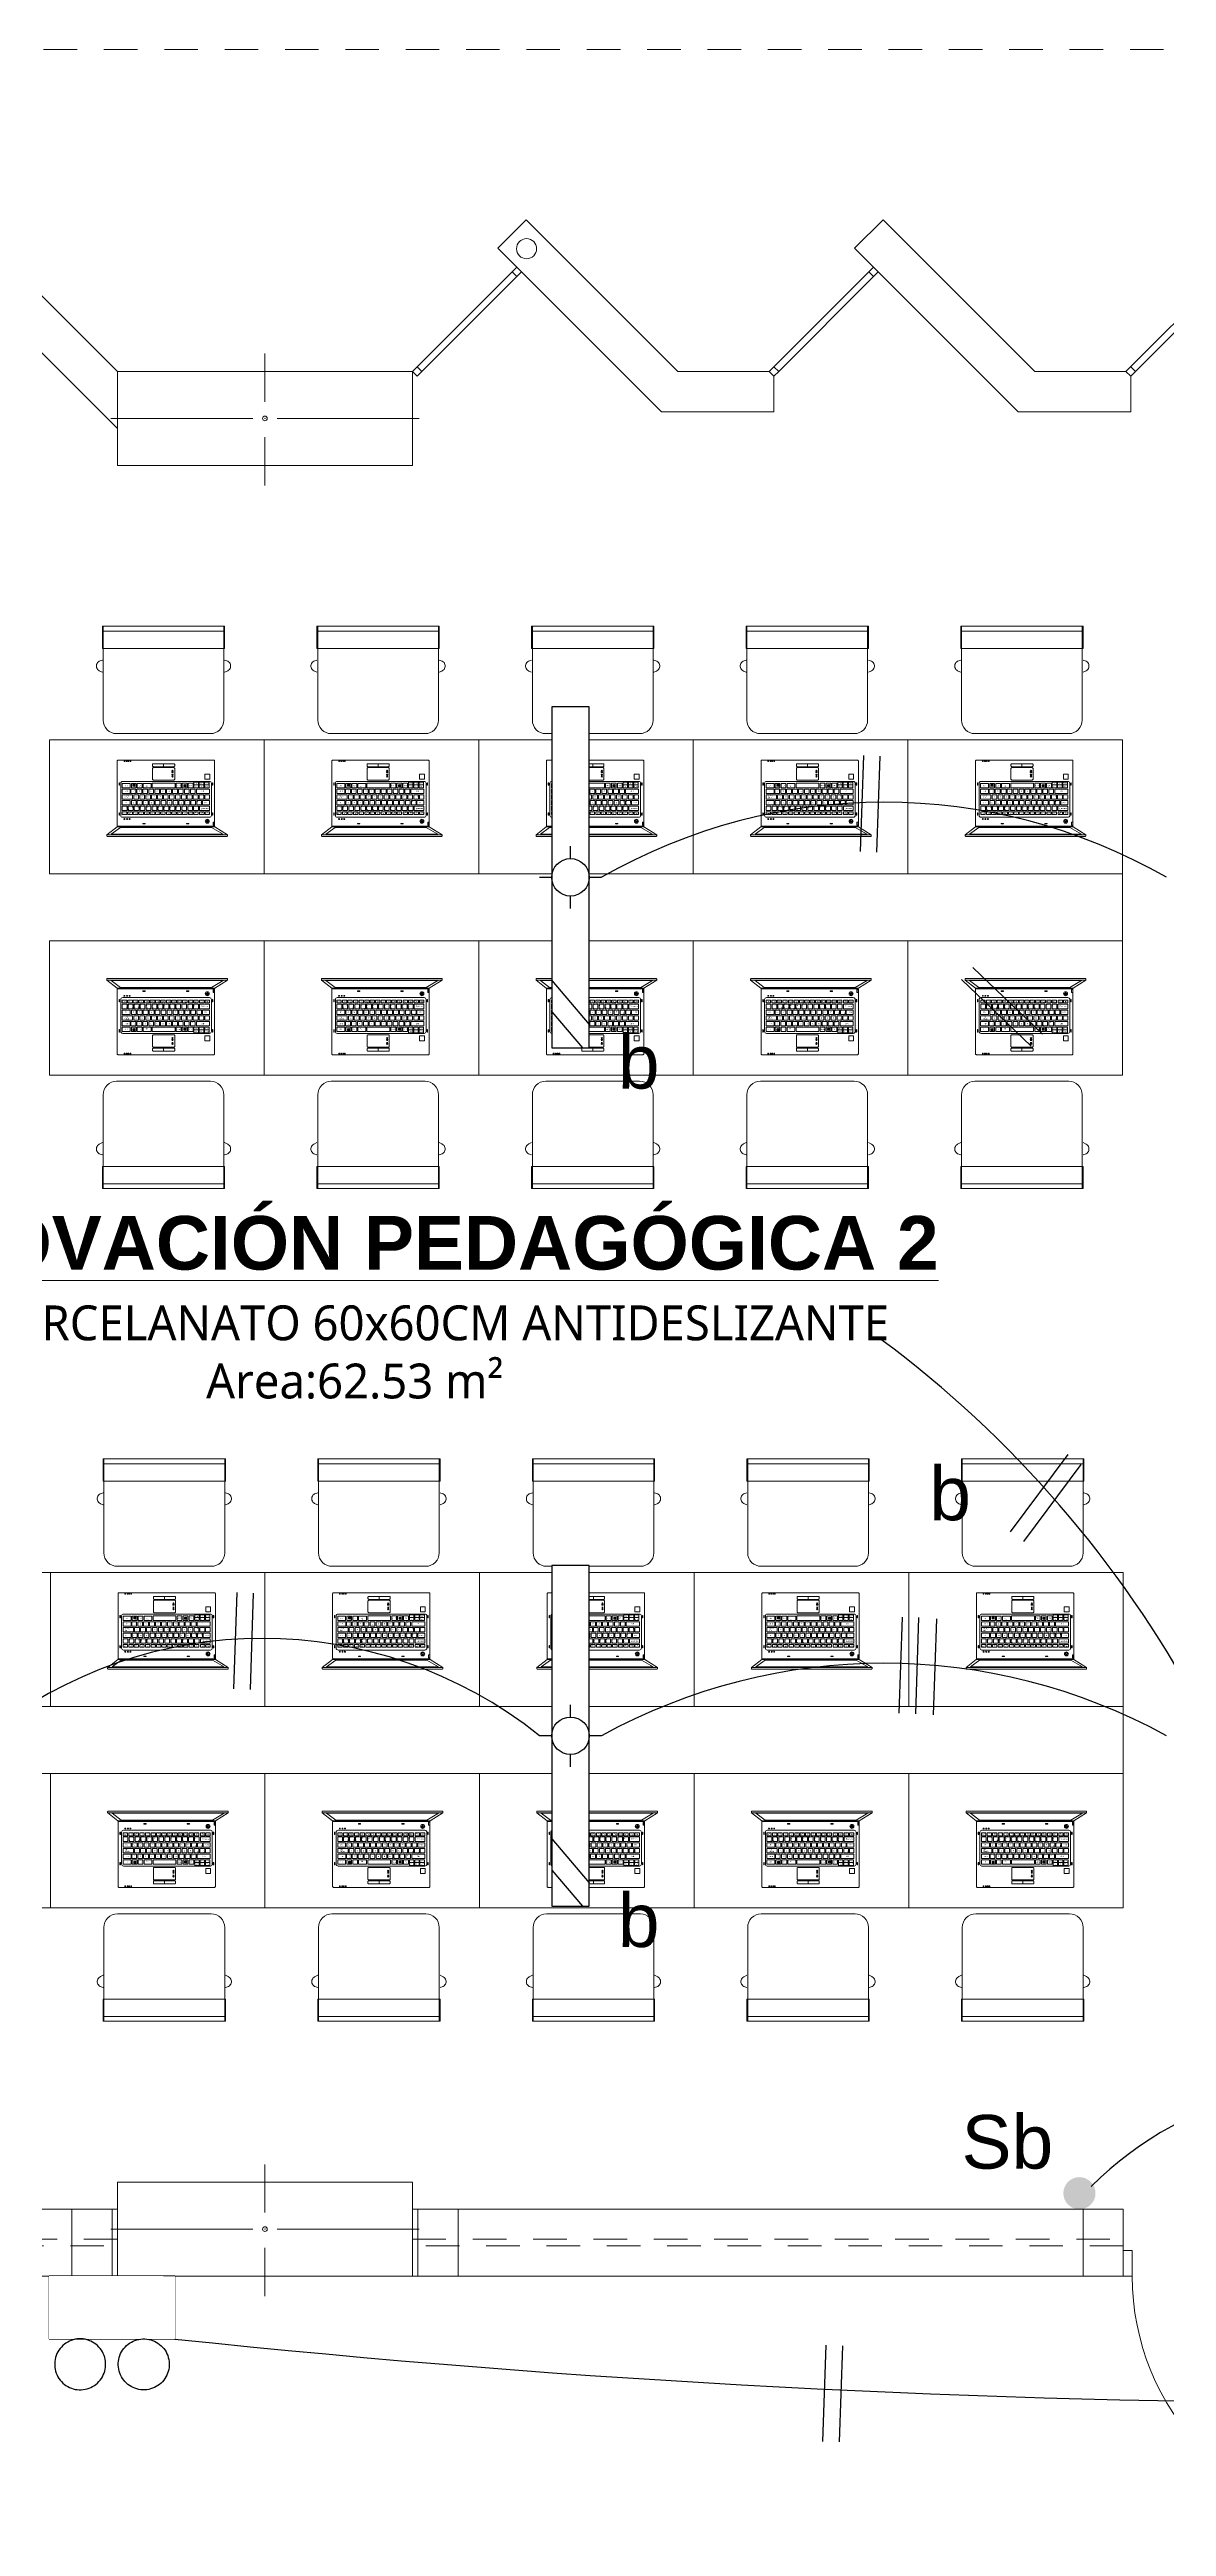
# Model space of a CAD drawing. Header units: metres. Extents: x -17 to 101, y 0 to 79.
# Drawn here: x 24.34 to 28.51, y 44.78 to 54.02 of the extents above; entities that cross this region are included whole.
import ezdxf

# ---------------------------------------------------------------- set-up
doc = ezdxf.new("R2010")
doc.units = ezdxf.units.M
doc.set_wipeout_variables(frame=1)
for name, pattern in [('CONTINUA', [0]), ('DASHED2', [0.375, 0.25, -0.125]), ('HIDDEN2', [0.1875, 0.125, -0.0625])]:
    doc.linetypes.add(name, pattern=pattern)
for name, color, linetype, lineweight in [('ALUMBRADO', 1, 'Continuous', 30), ('Cotas varias El', 253, 'Continuous', 13), ('Emergencia', 20, 'Continuous', 25), ('GRAFO 0 BLANCO', 7, 'Continuous', 0)]:
    doc.layers.add(name, color=color, linetype=linetype, lineweight=lineweight)
doc.styles.add('Santa Rosa 1 50', font='trebuc.ttf')
doc.styles.get("Standard").update_dxf_attribs({"font": 'arial.ttf'})

# ---------------------------------------------------------------- blocks, each defined once
blk = doc.blocks.new('ADOSADO')
at = {"color": 1, "lineweight": 25}
blk.add_wipeout([(-0.63, 0.015), (0.64, 0.015), (0.64, 0.155), (-0.63, 0.155)], dxfattribs=at).dxf.layer = 'ALUMBRADO'
at = {"layer": 'ALUMBRADO', "lineweight": 25}
for points in [[(0.005, 0.1548), (0.005, 0.2007)], [(-0.4959, 0.155), (-0.63, 0.0409)], [(-0.3794, 0.155), (-0.5438, 0.015)], [(-0.1107, 0.085), (-0.0648, 0.085)], [(0.005, -0.0307), (0.005, 0.0152)], [(0.0748, 0.085), (0.1207, 0.085)]]:
    blk.add_lwpolyline(points, dxfattribs=at)
at = {"layer": 'ALUMBRADO', "color": 1, "lineweight": 25}
blk.add_lwpolyline([(-0.63, 0.015), (0.64, 0.015), (0.64, 0.155), (-0.63, 0.155)], close=True, dxfattribs=at)
at = {"layer": 'ALUMBRADO', "lineweight": 25}
blk.add_circle((0.005, 0.085), 0.0698, dxfattribs=at)
blk = doc.blocks.new('Emergencia')
at = {"color": 1, "lineweight": 5}
blk.add_wipeout([(-0.0768, -0.4392), (-0.07, -0.435), (-0.0636, -0.4304), (-0.0575, -0.4252), (-0.0519, -0.4195), (-0.0467, -0.4135), (-0.0421, -0.407), (-0.0379, -0.4002), (-0.0343, -0.3931), (-0.0313, -0.3858), (-0.0288, -0.3782), (-0.027, -0.3704), (-0.0257, -0.3626), (-0.0251, -0.3546), (-0.0252, -0.3467), (-0.0258, -0.3387), (-0.027, -0.3309), (-0.0289, -0.3231), (-0.0314, -0.3156), (-0.0345, -0.3082), (-0.0381, -0.3011), (-0.0423, -0.2943), (-0.0469, -0.2879), (-0.0521, -0.2819), (-0.0578, -0.2762), (-0.0638, -0.2711), (-0.0703, -0.2664), (-0.0771, -0.2623), (-0.0842, -0.2587), (-0.0915, -0.2556), (-0.0991, -0.2532), (-0.1069, -0.2513), (-0.1147, -0.2501), (-0.1227, -0.2495), (-0.1306, -0.2495), (-0.1386, -0.2501), (-0.1464, -0.2514), (-0.1542, -0.2533), (-0.1617, -0.2557), (-0.1691, -0.2588), (-0.1762, -0.2624), (-0.183, -0.2666), (-0.1894, -0.2713), (-0.1954, -0.2765), (-0.2011, -0.2821), (-0.2062, -0.2882), (-0.2109, -0.2946), (-0.215, -0.3014), (-0.2186, -0.3085), (-0.2217, -0.3159), (-0.2241, -0.3235), (-0.226, -0.3312), (-0.2272, -0.3391), (-0.2278, -0.347), (-0.2278, -0.355), (-0.2272, -0.3629), (-0.2259, -0.3708), (-0.224, -0.3785), (-0.2215, -0.3861), (-0.2185, -0.3934), (-0.2149, -0.4005), (-0.2107, -0.4073), (-0.206, -0.4137), (-0.2008, -0.4198), (-0.1952, -0.4254), (-0.1891, -0.4306), (-0.1827, -0.4352), (-0.1759, -0.4394), (-0.1688, -0.443), (-0.1614, -0.446), (-0.1538, -0.4485), (-0.1461, -0.4503), (-0.1382, -0.4515), (-0.1303, -0.4522), (-0.1223, -0.4521), (-0.1144, -0.4515), (-0.1065, -0.4502), (-0.0988, -0.4484), (-0.0912, -0.4459), (-0.0839, -0.4428)], dxfattribs=at).dxf.layer = 'Emergencia'
at = {"layer": 'Emergencia', "color": 240, "true_color": 0xed1f24}
blk.add_lwpolyline([(-0.25, -0.25), (0.25, -0.25), (0.25, 0), (-0.25, 0)], close=True, dxfattribs=at)
at = {"color": 240, "lineweight": 5, "true_color": 0xed1f24}
blk.add_wipeout([(-0.25, -0.25), (0.25, -0.25), (0.25, 0), (-0.25, 0)], dxfattribs=at).dxf.layer = 'Emergencia'
at = {"layer": 'Emergencia', "color": 1}
blk.add_lwpolyline([(-0.0768, -0.4392), (-0.07, -0.435), (-0.0636, -0.4304), (-0.0575, -0.4252), (-0.0519, -0.4195), (-0.0467, -0.4135), (-0.0421, -0.407), (-0.0379, -0.4002), (-0.0343, -0.3931), (-0.0313, -0.3858), (-0.0288, -0.3782), (-0.027, -0.3704), (-0.0257, -0.3626), (-0.0251, -0.3546), (-0.0252, -0.3467), (-0.0258, -0.3387), (-0.027, -0.3309), (-0.0289, -0.3231), (-0.0314, -0.3156), (-0.0345, -0.3082), (-0.0381, -0.3011), (-0.0423, -0.2943), (-0.0469, -0.2879), (-0.0521, -0.2819), (-0.0578, -0.2762), (-0.0638, -0.2711), (-0.0703, -0.2664), (-0.0771, -0.2623), (-0.0842, -0.2587), (-0.0915, -0.2556), (-0.0991, -0.2532), (-0.1069, -0.2513), (-0.1147, -0.2501), (-0.1227, -0.2495), (-0.1306, -0.2495), (-0.1386, -0.2501), (-0.1464, -0.2514), (-0.1542, -0.2533), (-0.1617, -0.2557), (-0.1691, -0.2588), (-0.1762, -0.2624), (-0.183, -0.2666), (-0.1894, -0.2713), (-0.1954, -0.2765), (-0.2011, -0.2821), (-0.2062, -0.2882), (-0.2109, -0.2946), (-0.215, -0.3014), (-0.2186, -0.3085), (-0.2217, -0.3159), (-0.2241, -0.3235), (-0.226, -0.3312), (-0.2272, -0.3391), (-0.2278, -0.347), (-0.2278, -0.355), (-0.2272, -0.3629), (-0.2259, -0.3708), (-0.224, -0.3785), (-0.2215, -0.3861), (-0.2185, -0.3934), (-0.2149, -0.4005), (-0.2107, -0.4073), (-0.206, -0.4137), (-0.2008, -0.4198), (-0.1952, -0.4254), (-0.1891, -0.4306), (-0.1827, -0.4352), (-0.1759, -0.4394), (-0.1688, -0.443), (-0.1614, -0.446), (-0.1538, -0.4485), (-0.1461, -0.4503), (-0.1382, -0.4515), (-0.1303, -0.4522), (-0.1223, -0.4521), (-0.1144, -0.4515), (-0.1065, -0.4502), (-0.0988, -0.4484), (-0.0912, -0.4459), (-0.0839, -0.4428)], close=True, dxfattribs=at)
at = {"color": 1, "lineweight": 5}
blk.add_wipeout([(0.0768, -0.4392), (0.07, -0.435), (0.0636, -0.4304), (0.0575, -0.4252), (0.0519, -0.4195), (0.0467, -0.4135), (0.0421, -0.407), (0.0379, -0.4002), (0.0343, -0.3931), (0.0313, -0.3858), (0.0288, -0.3782), (0.027, -0.3704), (0.0257, -0.3626), (0.0251, -0.3546), (0.0252, -0.3467), (0.0258, -0.3387), (0.027, -0.3309), (0.0289, -0.3231), (0.0314, -0.3156), (0.0345, -0.3082), (0.0381, -0.3011), (0.0423, -0.2943), (0.0469, -0.2879), (0.0521, -0.2819), (0.0578, -0.2762), (0.0638, -0.2711), (0.0703, -0.2664), (0.0771, -0.2623), (0.0842, -0.2587), (0.0915, -0.2556), (0.0991, -0.2532), (0.1069, -0.2513), (0.1147, -0.2501), (0.1227, -0.2495), (0.1306, -0.2495), (0.1386, -0.2501), (0.1464, -0.2514), (0.1542, -0.2533), (0.1617, -0.2557), (0.1691, -0.2588), (0.1762, -0.2624), (0.183, -0.2666), (0.1894, -0.2713), (0.1954, -0.2765), (0.2011, -0.2821), (0.2062, -0.2882), (0.2109, -0.2946), (0.215, -0.3014), (0.2186, -0.3085), (0.2217, -0.3159), (0.2241, -0.3235), (0.226, -0.3312), (0.2272, -0.3391), (0.2278, -0.347), (0.2278, -0.355), (0.2272, -0.3629), (0.2259, -0.3708), (0.224, -0.3785), (0.2215, -0.3861), (0.2185, -0.3934), (0.2149, -0.4005), (0.2107, -0.4073), (0.206, -0.4137), (0.2008, -0.4198), (0.1952, -0.4254), (0.1891, -0.4306), (0.1827, -0.4352), (0.1759, -0.4394), (0.1688, -0.443), (0.1614, -0.446), (0.1538, -0.4485), (0.1461, -0.4503), (0.1382, -0.4515), (0.1303, -0.4522), (0.1223, -0.4521), (0.1144, -0.4515), (0.1065, -0.4502), (0.0988, -0.4484), (0.0912, -0.4459), (0.0839, -0.4428)], dxfattribs=at).dxf.layer = 'Emergencia'
at = {"layer": 'Emergencia', "color": 1}
blk.add_lwpolyline([(0.0768, -0.4392), (0.07, -0.435), (0.0636, -0.4304), (0.0575, -0.4252), (0.0519, -0.4195), (0.0467, -0.4135), (0.0421, -0.407), (0.0379, -0.4002), (0.0343, -0.3931), (0.0313, -0.3858), (0.0288, -0.3782), (0.027, -0.3704), (0.0257, -0.3626), (0.0251, -0.3546), (0.0252, -0.3467), (0.0258, -0.3387), (0.027, -0.3309), (0.0289, -0.3231), (0.0314, -0.3156), (0.0345, -0.3082), (0.0381, -0.3011), (0.0423, -0.2943), (0.0469, -0.2879), (0.0521, -0.2819), (0.0578, -0.2762), (0.0638, -0.2711), (0.0703, -0.2664), (0.0771, -0.2623), (0.0842, -0.2587), (0.0915, -0.2556), (0.0991, -0.2532), (0.1069, -0.2513), (0.1147, -0.2501), (0.1227, -0.2495), (0.1306, -0.2495), (0.1386, -0.2501), (0.1464, -0.2514), (0.1542, -0.2533), (0.1617, -0.2557), (0.1691, -0.2588), (0.1762, -0.2624), (0.183, -0.2666), (0.1894, -0.2713), (0.1954, -0.2765), (0.2011, -0.2821), (0.2062, -0.2882), (0.2109, -0.2946), (0.215, -0.3014), (0.2186, -0.3085), (0.2217, -0.3159), (0.2241, -0.3235), (0.226, -0.3312), (0.2272, -0.3391), (0.2278, -0.347), (0.2278, -0.355), (0.2272, -0.3629), (0.2259, -0.3708), (0.224, -0.3785), (0.2215, -0.3861), (0.2185, -0.3934), (0.2149, -0.4005), (0.2107, -0.4073), (0.206, -0.4137), (0.2008, -0.4198), (0.1952, -0.4254), (0.1891, -0.4306), (0.1827, -0.4352), (0.1759, -0.4394), (0.1688, -0.443), (0.1614, -0.446), (0.1538, -0.4485), (0.1461, -0.4503), (0.1382, -0.4515), (0.1303, -0.4522), (0.1223, -0.4521), (0.1144, -0.4515), (0.1065, -0.4502), (0.0988, -0.4484), (0.0912, -0.4459), (0.0839, -0.4428)], close=True, dxfattribs=at)
blk = doc.blocks.new('A$C34F338A5')
at = {"layer": 'GRAFO 0 BLANCO', "color": 8}
for p, q in [((0.7563, 0.6624), (0.7516, 0.6528)), ((0.7573, 0.6643), (0.7563, 0.6624)), ((0.7597, 0.6677), (0.7573, 0.6643)), ((0.7626, 0.6706), (0.7597, 0.6677)), ((0.7659, 0.6728), (0.7626, 0.6706)), ((0.7695, 0.6743), (0.7659, 0.6728)), ((0.7732, 0.6751), (0.7695, 0.6743)), ((0.777, 0.6751), (0.7732, 0.6751)), ((0.7807, 0.6743), (0.777, 0.6751)), ((0.7843, 0.6728), (0.7807, 0.6743)), ((0.7876, 0.6706), (0.7843, 0.6728)), ((0.7905, 0.6677), (0.7876, 0.6706)), ((0.7929, 0.6643), (0.7905, 0.6677)), ((0.7948, 0.6605), (0.7929, 0.6643)), ((0.7961, 0.6563), (0.7948, 0.6605)), ((0.7966, 0.6528), (0.7961, 0.6563)), ((0.8406, 0.6528), (0.905, 0.6528)), ((0.8406, 0.1969), (0.8406, 0.6528)), ((0.905, 0.6528), (0.923, 0.6528)), ((0.905, 0.1969), (0.905, 0.6528)), ((0.923, 0.1969), (0.923, 0.6528)), ((0.7516, 0.1969), (0.7563, 0.1873)), ((0.7563, 0.1873), (0.7573, 0.1854)), ((0.7573, 0.1854), (0.7597, 0.182)), ((0.7905, 0.182), (0.7929, 0.1854)), ((0.7929, 0.1854), (0.7948, 0.1893)), ((0.7948, 0.1893), (0.7961, 0.1934)), ((0.7961, 0.1934), (0.7966, 0.1969)), ((0.8406, 0.1969), (0.905, 0.1969)), ((0.905, 0.1969), (0.923, 0.1969)), ((0.7597, 0.182), (0.7626, 0.1792)), ((0.7626, 0.1792), (0.7659, 0.177)), ((0.7659, 0.177), (0.7695, 0.1754)), ((0.7695, 0.1754), (0.7732, 0.1747)), ((0.7732, 0.1747), (0.777, 0.1747)), ((0.777, 0.1747), (0.7807, 0.1754)), ((0.7807, 0.1754), (0.7843, 0.177)), ((0.7843, 0.177), (0.7876, 0.1792)), ((0.7876, 0.1792), (0.7905, 0.182))]:
    blk.add_line(p, q, dxfattribs=at)
for points in [[(0, 0.8), (0.5, 0.8), (0.5, 0), (0, 0), (0, 0.8)], [(0.3627, 0.4564), (0.3601, 0.459), (0.3627, 0.4615), (0.3627, 0.4564)], [(0.384, 0.4564), (0.3865, 0.459), (0.384, 0.4615), (0.384, 0.4564)]]:
    blk.add_lwpolyline(points, dxfattribs=at)
for points in [[(0.1458, 0.6634), (0.1458, 0.2137), (0.1422, 0.2137, -0.414214), (0.1394, 0.2165), (0.1394, 0.6606, -0.414214), (0.1422, 0.6634)], [(0.176, 0.2531), (0.176, 0.6147, 0.14104), (0.1757, 0.6157), (0.1458, 0.6634), (0.1458, 0.2138), (0.1756, 0.2519, 0.167529)], [(0.4239, 0.2553), (0.4239, 0.6124, 0.414214), (0.421, 0.6153), (0.18, 0.6153, 0.414214), (0.178, 0.6133), (0.178, 0.2544, 0.414214), (0.18, 0.2524), (0.421, 0.2524, 0.414214)], [(0.3448, 0.2727), (0.3448, 0.5965, 0.414214), (0.3377, 0.6036), (0.2181, 0.6036, 0.414214), (0.2109, 0.5965), (0.2109, 0.2727, 0.414214), (0.2181, 0.2656), (0.3377, 0.2656, 0.414214)], [(0.2273, 0.608), (0.2273, 0.6083, 0.414214), (0.2265, 0.6091), (0.2192, 0.6091, 0.414214), (0.2184, 0.6083), (0.2184, 0.608, 0.414214), (0.2192, 0.6073), (0.2265, 0.6073, 0.414214)], [(0.3395, 0.608), (0.3395, 0.6083, 0.414214), (0.3388, 0.6091), (0.3314, 0.6091, 0.414214), (0.3306, 0.6083), (0.3306, 0.608, 0.414214), (0.3314, 0.6073), (0.3388, 0.6073, 0.414214)], [(0.3961, 0.387), (0.3961, 0.4637, 0.414214), (0.3932, 0.4665), (0.3528, 0.4665, 0.414214), (0.3499, 0.4637), (0.3499, 0.387, 0.414214), (0.3528, 0.3842), (0.3932, 0.3842, 0.414214)], [(0.4109, 0.4253), (0.4109, 0.4637, 0.414214), (0.408, 0.4665), (0.4024, 0.4665, 0.414214), (0.3996, 0.4637), (0.3996, 0.4253)], [(0.4109, 0.387), (0.4109, 0.4253), (0.3996, 0.4253), (0.3996, 0.387, 0.414214), (0.4024, 0.3842), (0.408, 0.3842, 0.414214)], [(0.2273, 0.26), (0.2273, 0.2603, 0.414214), (0.2265, 0.2611), (0.2192, 0.2611, 0.414214), (0.2184, 0.2603), (0.2184, 0.26, 0.414214), (0.2192, 0.2593), (0.2265, 0.2593, 0.414214)], [(0.3395, 0.26), (0.3395, 0.2603, 0.414214), (0.3388, 0.2611), (0.3314, 0.2611, 0.414214), (0.3306, 0.2603), (0.3306, 0.26, 0.414214), (0.3314, 0.2593), (0.3388, 0.2593, 0.414214)]]:
    blk.add_lwpolyline(points, format="xyb", close=True, dxfattribs=at)
for points in [[(0.1735, 0.2644), (0.1735, 0.604), (0.1478, 0.6476), (0.1478, 0.2301)], [(0.176, 0.5931), (0.176, 0.5644), (0.178, 0.5644), (0.178, 0.5931)], [(0.176, 0.5931), (0.176, 0.5911), (0.178, 0.5911), (0.178, 0.5931)], [(0.176, 0.5644), (0.176, 0.5664), (0.178, 0.5664), (0.178, 0.5644)], [(0.1814, 0.6102), (0.1814, 0.6143), (0.1925, 0.6143), (0.1925, 0.6102)], [(0.1966, 0.5873), (0.1966, 0.5888), (0.1921, 0.5888), (0.1921, 0.5873)], [(0.2211, 0.5796), (0.2211, 0.596), (0.2312, 0.596), (0.2312, 0.5796)], [(0.2211, 0.5596), (0.2211, 0.5761), (0.2312, 0.5761), (0.2312, 0.5596)], [(0.2211, 0.5377), (0.2211, 0.5542), (0.2312, 0.5542), (0.2312, 0.5377)], [(0.2361, 0.5595), (0.2361, 0.596), (0.2525, 0.596), (0.2525, 0.5595)], [(0.2361, 0.5373), (0.2361, 0.5553), (0.2525, 0.5553), (0.2525, 0.5373)], [(0.2574, 0.5698), (0.2574, 0.596), (0.2738, 0.596), (0.2738, 0.5698)], [(0.2574, 0.5489), (0.2574, 0.5669), (0.2738, 0.5669), (0.2738, 0.5489)], [(0.2787, 0.5789), (0.2787, 0.596), (0.2951, 0.596), (0.2951, 0.5789)], [(0.2787, 0.5579), (0.2787, 0.5758), (0.2951, 0.5758), (0.2951, 0.5579)], [(0.3, 0.5473), (0.3, 0.5959), (0.3163, 0.5959), (0.3163, 0.5473)], [(0.3316, 0.5945), (0.3316, 0.5781), (0.3213, 0.5781), (0.3213, 0.5945)], [(0.3316, 0.5747), (0.3316, 0.5583), (0.3213, 0.5583), (0.3213, 0.5747)], [(0.3316, 0.5548), (0.3316, 0.5384), (0.3213, 0.5384), (0.3213, 0.5548)], [(0.3316, 0.5781), (0.3316, 0.5945), (0.3419, 0.5945), (0.3419, 0.5781)], [(0.3316, 0.5583), (0.3316, 0.5747), (0.3419, 0.5747), (0.3419, 0.5583)], [(0.3316, 0.5384), (0.3316, 0.5548), (0.3419, 0.5548), (0.3419, 0.5384)], [(0.3537, 0.5976), (0.3537, 0.5795), (0.3717, 0.5795), (0.3717, 0.5976)], [(0.1882, 0.5102), (0.1882, 0.5187), (0.1864, 0.5187), (0.1864, 0.5102)], [(0.2211, 0.5178), (0.2211, 0.5342), (0.2312, 0.5342), (0.2312, 0.5178)], [(0.2211, 0.4962), (0.2211, 0.5126), (0.2312, 0.5126), (0.2312, 0.4962)], [(0.2211, 0.4762), (0.2211, 0.4926), (0.2312, 0.4926), (0.2312, 0.4762)], [(0.2211, 0.4559), (0.2211, 0.4724), (0.2312, 0.4724), (0.2312, 0.4559)], [(0.2361, 0.5151), (0.2361, 0.5331), (0.2525, 0.5331), (0.2525, 0.5151)], [(0.2361, 0.493), (0.2361, 0.5109), (0.2525, 0.5109), (0.2525, 0.493)], [(0.2361, 0.4708), (0.2361, 0.4888), (0.2525, 0.4888), (0.2525, 0.4708)], [(0.2361, 0.4487), (0.2361, 0.4666), (0.2525, 0.4666), (0.2525, 0.4487)], [(0.2574, 0.5268), (0.2574, 0.5447), (0.2738, 0.5447), (0.2738, 0.5268)], [(0.2574, 0.5046), (0.2574, 0.5226), (0.2738, 0.5226), (0.2738, 0.5046)], [(0.2574, 0.4824), (0.2574, 0.5004), (0.2738, 0.5004), (0.2738, 0.4824)], [(0.2574, 0.4603), (0.2574, 0.4782), (0.2738, 0.4782), (0.2738, 0.4603)], [(0.2787, 0.5357), (0.2787, 0.5536), (0.2951, 0.5536), (0.2951, 0.5357)], [(0.2787, 0.5135), (0.2787, 0.5315), (0.2951, 0.5315), (0.2951, 0.5135)], [(0.2787, 0.4914), (0.2787, 0.5093), (0.2951, 0.5093), (0.2951, 0.4914)], [(0.2787, 0.4692), (0.2787, 0.4871), (0.2951, 0.4871), (0.2951, 0.4692)], [(0.2787, 0.447), (0.2787, 0.465), (0.2951, 0.465), (0.2951, 0.447)], [(0.3, 0.5251), (0.3, 0.5431), (0.3163, 0.5431), (0.3163, 0.5251)], [(0.3, 0.503), (0.3, 0.5209), (0.3163, 0.5209), (0.3163, 0.503)], [(0.3, 0.4808), (0.3, 0.4988), (0.3163, 0.4988), (0.3163, 0.4808)], [(0.3, 0.4586), (0.3, 0.4766), (0.3163, 0.4766), (0.3163, 0.4586)], [(0.3213, 0.517), (0.3213, 0.5349), (0.3377, 0.5349), (0.3377, 0.517)], [(0.3213, 0.4948), (0.3213, 0.5128), (0.3377, 0.5128), (0.3377, 0.4948)], [(0.3213, 0.4727), (0.3213, 0.4906), (0.3377, 0.4906), (0.3377, 0.4727)], [(0.3213, 0.3832), (0.3213, 0.4684), (0.3377, 0.4684), (0.3377, 0.3832)], [(0.3325, 0.5005), (0.3333, 0.5079), (0.3251, 0.5079), (0.3261, 0.5005)], [(0.3325, 0.5005), (0.3329, 0.5041), (0.3256, 0.5042), (0.3261, 0.5005)], [(0.3325, 0.5005), (0.3333, 0.5079), (0.3293, 0.5079), (0.3293, 0.5005)], [(0.2211, 0.436), (0.2211, 0.4524), (0.2312, 0.4524), (0.2312, 0.436)], [(0.2211, 0.4153), (0.2211, 0.4317), (0.2312, 0.4317), (0.2312, 0.4153)], [(0.2211, 0.3953), (0.2211, 0.4117), (0.2312, 0.4117), (0.2312, 0.3953)], [(0.2211, 0.3756), (0.2211, 0.392), (0.2312, 0.392), (0.2312, 0.3756)], [(0.2211, 0.3545), (0.2211, 0.3709), (0.2312, 0.3709), (0.2312, 0.3545)], [(0.2361, 0.4265), (0.2361, 0.4444), (0.2525, 0.4444), (0.2525, 0.4265)], [(0.2361, 0.4043), (0.2361, 0.4223), (0.2525, 0.4223), (0.2525, 0.4043)], [(0.2361, 0.3822), (0.2361, 0.4001), (0.2525, 0.4001), (0.2525, 0.3822)], [(0.2361, 0.36), (0.2361, 0.3779), (0.2525, 0.3779), (0.2525, 0.36)], [(0.2574, 0.4381), (0.2574, 0.4561), (0.2738, 0.4561), (0.2738, 0.4381)], [(0.2574, 0.4159), (0.2574, 0.4339), (0.2738, 0.4339), (0.2738, 0.4159)], [(0.2574, 0.3938), (0.2574, 0.4117), (0.2738, 0.4117), (0.2738, 0.3938)], [(0.2574, 0.3716), (0.2574, 0.3896), (0.2738, 0.3896), (0.2738, 0.3716)], [(0.2787, 0.4249), (0.2787, 0.4428), (0.2951, 0.4428), (0.2951, 0.4249)], [(0.2787, 0.4027), (0.2787, 0.4206), (0.2951, 0.4206), (0.2951, 0.4027)], [(0.2787, 0.3805), (0.2787, 0.3985), (0.2951, 0.3985), (0.2951, 0.3805)], [(0.2787, 0.3584), (0.2787, 0.3763), (0.2951, 0.3763), (0.2951, 0.3584)], [(0.3, 0.4365), (0.3, 0.4544), (0.3163, 0.4544), (0.3163, 0.4365)], [(0.3, 0.4143), (0.3, 0.4323), (0.3163, 0.4323), (0.3163, 0.4143)], [(0.3, 0.3921), (0.3, 0.4101), (0.3163, 0.4101), (0.3163, 0.3921)], [(0.3, 0.37), (0.3, 0.3879), (0.3163, 0.3879), (0.3163, 0.37)], [(0.3212, 0.3494), (0.3212, 0.3789), (0.3376, 0.3789), (0.3376, 0.3494)], [(0.3664, 0.4564), (0.3664, 0.4615), (0.3671, 0.4615), (0.3671, 0.4564)], [(0.3705, 0.4564), (0.3705, 0.4615), (0.3712, 0.4615), (0.3712, 0.4564)], [(0.3781, 0.4564), (0.3781, 0.4615), (0.3788, 0.4615), (0.3788, 0.4564)], [(0.381, 0.4564), (0.381, 0.4615), (0.3817, 0.4615), (0.3817, 0.4564)], [(0.176, 0.2746), (0.176, 0.3033), (0.178, 0.3033), (0.178, 0.2746)], [(0.176, 0.3033), (0.176, 0.3013), (0.178, 0.3013), (0.178, 0.3033)], [(0.1882, 0.3483), (0.1882, 0.3567), (0.1864, 0.3567), (0.1864, 0.3483)], [(0.2211, 0.3333), (0.2211, 0.3498), (0.2312, 0.3498), (0.2312, 0.3333)], [(0.2211, 0.3122), (0.2211, 0.3286), (0.2312, 0.3286), (0.2312, 0.3122)], [(0.2211, 0.2925), (0.2211, 0.3089), (0.2312, 0.3089), (0.2312, 0.2925)], [(0.2211, 0.2713), (0.2211, 0.2878), (0.2312, 0.2878), (0.2312, 0.2713)], [(0.2361, 0.3378), (0.2361, 0.3558), (0.2525, 0.3558), (0.2525, 0.3378)], [(0.2361, 0.3157), (0.2361, 0.3336), (0.2525, 0.3336), (0.2525, 0.3157)], [(0.2361, 0.2935), (0.2361, 0.3114), (0.2525, 0.3114), (0.2525, 0.2935)], [(0.2361, 0.2713), (0.2361, 0.2893), (0.2525, 0.2893), (0.2525, 0.2713)], [(0.2574, 0.3494), (0.2574, 0.3674), (0.2738, 0.3674), (0.2738, 0.3494)], [(0.2574, 0.3273), (0.2574, 0.3452), (0.2738, 0.3452), (0.2738, 0.3273)], [(0.2574, 0.3051), (0.2574, 0.3231), (0.2738, 0.3231), (0.2738, 0.3051)], [(0.2574, 0.2712), (0.2574, 0.3009), (0.2738, 0.3009), (0.2738, 0.2712)], [(0.2787, 0.3362), (0.2787, 0.3542), (0.2951, 0.3542), (0.2951, 0.3362)], [(0.2787, 0.314), (0.2787, 0.332), (0.2951, 0.332), (0.2951, 0.314)], [(0.2787, 0.2712), (0.2787, 0.3098), (0.2951, 0.3098), (0.2951, 0.2712)], [(0.3, 0.3478), (0.3, 0.3658), (0.3163, 0.3658), (0.3163, 0.3478)], [(0.3, 0.3257), (0.3, 0.3436), (0.3163, 0.3436), (0.3163, 0.3257)], [(0.3, 0.3035), (0.3, 0.3214), (0.3163, 0.3214), (0.3163, 0.3035)], [(0.3, 0.2712), (0.3, 0.3011), (0.3163, 0.3011), (0.3163, 0.2712)], [(0.3212, 0.3273), (0.3212, 0.3452), (0.3376, 0.3452), (0.3376, 0.3273)], [(0.3212, 0.3051), (0.3212, 0.3231), (0.3376, 0.3231), (0.3376, 0.3051)], [(0.3212, 0.2712), (0.3212, 0.3009), (0.3376, 0.3009), (0.3376, 0.2712)], [(0.3336, 0.311), (0.3344, 0.3184), (0.3262, 0.3184), (0.3272, 0.311)], [(0.3336, 0.311), (0.334, 0.3147), (0.3267, 0.3147), (0.3272, 0.311)], [(0.3336, 0.311), (0.3344, 0.3184), (0.3304, 0.3184), (0.3304, 0.311)], [(0.4239, 0.3), (0.4239, 0.3027), (0.4185, 0.3027), (0.4185, 0.3)], [(0.4239, 0.293), (0.4239, 0.2957), (0.4185, 0.2957), (0.4185, 0.293)], [(0.4239, 0.2861), (0.4239, 0.2889), (0.4185, 0.2889), (0.4185, 0.2861)], [(0.4239, 0.278), (0.4239, 0.2807), (0.4185, 0.2807), (0.4185, 0.278)], [(0.176, 0.2746), (0.176, 0.2766), (0.178, 0.2766), (0.178, 0.2746)]]:
    blk.add_lwpolyline(points, close=True, dxfattribs=at)
blk.add_lwpolyline([(0.923, 0.1999), (0.573, 0.1999, -0.414214), (0.523, 0.2499), (0.523, 0.5999, -0.414214), (0.573, 0.6499), (0.923, 0.6499), (0.923, 0.1999)], format="xyb", dxfattribs=at)
for centre, radius in [((0.1965, 0.5881), 0.00745), ((0.2045, 0.2985), 0.00177), ((0.2045, 0.2892), 0.00177), ((0.2045, 0.2793), 0.00177)]:
    blk.add_circle(centre, radius, dxfattribs=at)
blk.add_arc((0.1971, 0.5881), 0.00424, 222.75169, 140.82589, dxfattribs=at)
for s, height, p in [('Bloq', 0.00246, (0.2255, 0.5646)), ('Pausa', 0.00246, (0.2258, 0.5837)), ('Despl', 0.00246, (0.2286, 0.5637)), ('Inter', 0.00246, (0.2287, 0.5843)), ('Retroceso', 0.00417, (0.2455, 0.5659)), ('Enter', 0.00417, (0.2673, 0.577)), (']', 0.00417, (0.2704, 0.5637)), ('}', 0.00417, (0.2918, 0.572)), ('Shift', 0.00417, (0.3105, 0.5661)), ('Re Pág', 0.00246, (0.327, 0.581)), ('Inicio ', 0.00246, (0.327, 0.5619)), ('Av Pág', 0.00246, (0.3379, 0.582)), ('Fin', 0.00246, (0.3386, 0.5635)), ('Impr', 0.00246, (0.226, 0.5422)), ('F12', 0.00411, (0.2281, 0.5211)), ('F10', 0.00411, (0.2281, 0.4798)), ('F9', 0.00411, (0.2282, 0.461)), ('F11', 0.00411, (0.2282, 0.5006)), ('Pant', 0.00246, (0.2291, 0.5424)), ('?', 0.00417, (0.2413, 0.5176)), ('=', 0.00417, (0.2401, 0.4945)), (')', 0.00417, (0.242, 0.4737)), ('¿', 0.00417, (0.2423, 0.5385)), ('0', 0.00417, (0.2504, 0.4939)), ('9', 0.00417, (0.2508, 0.4725)), ('¡', 0.00417, (0.2503, 0.5386)), ("'", 0.00417, (0.2521, 0.5178)), ('^ ', 0.00417, (0.263, 0.5281)), ('*', 0.00417, (0.263, 0.5497)), ('P', 0.00417, (0.2669, 0.5119)), ('O', 0.00417, (0.2671, 0.4895)), ('I', 0.00417, (0.267, 0.4688)), ('[ ', 0.00417, (0.2706, 0.5405)), ('`', 0.00417, (0.2725, 0.5289)), ('+', 0.00417, (0.2718, 0.55)), ('¨', 0.00417, (0.2847, 0.5387)), ('Ñ', 0.00417, (0.2892, 0.5202)), ('L', 0.00417, (0.2892, 0.4984)), ('K', 0.00417, (0.2894, 0.476)), ('{', 0.00417, (0.2923, 0.5479)), ('´', 0.00417, (0.2924, 0.539)), (':', 0.00417, (0.3044, 0.5056)), (';', 0.00417, (0.305, 0.4829)), ('_', 0.00417, (0.3028, 0.5297)), ('M', 0.00417, (0.3109, 0.4649)), ('-', 0.00417, (0.3136, 0.5299)), ('.', 0.00417, (0.3139, 0.5059)), (',', 0.00417, (0.3142, 0.4823)), ('Insert', 0.00246, (0.3269, 0.5424)), ('Ctrl', 0.00417, (0.3312, 0.5213)), ('Alt Gr', 0.00417, (0.3317, 0.4744)), ('Supr', 0.00246, (0.3375, 0.5429)), ('F8', 0.00411, (0.2281, 0.4411)), ('F6', 0.00411, (0.2282, 0.4008)), ('F5', 0.00411, (0.2282, 0.3809)), ('F7', 0.00411, (0.2283, 0.4206)), ('/', 0.00417, (0.2411, 0.4293)), ('&', 0.00417, (0.2415, 0.406)), ('(', 0.00417, (0.242, 0.4507)), ('%%%', 0.00417, (0.2423, 0.3838)), ('5', 0.00417, (0.2507, 0.3837)), ('8', 0.00417, (0.2511, 0.45)), ('6', 0.00417, (0.2514, 0.4054)), ('7', 0.00417, (0.2514, 0.4276)), ('~ ', 0.00417, (0.2525, 0.3735)), ('U', 0.00417, (0.2671, 0.445)), ('Y', 0.00417, (0.2672, 0.4234)), ('T', 0.00417, (0.2672, 0.4012)), ('R', 0.00417, (0.2673, 0.3782)), ('H', 0.00417, (0.2891, 0.4319)), ('J', 0.00417, (0.2892, 0.4553)), ('G', 0.00417, (0.2894, 0.4097)), ('F', 0.00417, (0.2893, 0.3886)), ('D', 0.00417, (0.2894, 0.3656)), ('N', 0.00417, (0.3104, 0.4436)), ('B', 0.00417, (0.3107, 0.4216)), ('V', 0.00417, (0.3107, 0.399)), ('C', 0.00417, (0.3107, 0.3768)), ('Esc', 0.00411, (0.2275, 0.2743)), ('F3', 0.00411, (0.2279, 0.3388)), ('F4', 0.00411, (0.228, 0.3593)), ('F1', 0.00411, (0.228, 0.2976)), ('F2', 0.00411, (0.2282, 0.318)), ('!', 0.00417, (0.2416, 0.2946)), ('.', 0.00417, (0.2383, 0.3394)), ('$', 0.00417, (0.2423, 0.362)), ('"', 0.00417, (0.2421, 0.3164)), ('¬', 0.00417, (0.2411, 0.3067)), ('\\', 0.00417, (0.2495, 0.2849)), ('|', 0.00411, (0.2496, 0.3072)), ('@', 0.00417, (0.2498, 0.3279)), ('#', 0.00417, (0.25, 0.3512)), ('3', 0.00417, (0.2502, 0.3386)), ('2', 0.00417, (0.251, 0.3164)), ('1', 0.00417, (0.251, 0.2944)), ('4', 0.00417, (0.2512, 0.3615)), ('Tab', 0.00417, (0.2672, 0.2786)), ('Q', 0.00417, (0.2671, 0.3107)), ('E', 0.00417, (0.2671, 0.3565)), ('W', 0.00417, (0.2674, 0.3337)), ('Bloq', 0.00417, (0.2859, 0.2795)), ('S', 0.00417, (0.2893, 0.3432)), ('A', 0.00417, (0.2894, 0.3212)), ('Mayús', 0.00417, (0.2918, 0.2795)), ('<', 0.00417, (0.3077, 0.3134)), ('Z', 0.00417, (0.3101, 0.3335)), ('X', 0.00417, (0.3104, 0.3543)), ('Shift', 0.00417, (0.3108, 0.2816)), ('>', 0.00417, (0.3135, 0.314)), ('Alt', 0.00417, (0.329, 0.358)), ('Ctrl', 0.00417, (0.3308, 0.2812)), ('Fn', 0.00417, (0.3311, 0.3337)), ('°', 0.00411, (0.2523, 0.2723))]:
    blk.add_text(s, height=height, rotation=90, dxfattribs=at).set_placement(p)

msp = doc.modelspace()

# ---------------------------------------------------------------- hatches: boundary and pattern name
at = {"layer": 'ALUMBRADO', "lineweight": 25}
h = msp.add_hatch(color=102, dxfattribs=at)
h.dxf.hatch_style = 1
h.paths.add_polyline_path([(28.1213, 46.027, -1), (28.2413, 46.027, -1)])

# ---------------------------------------------------------------- linework, layer by layer
at = {"layer": 'ALUMBRADO', "color": 114, "lineweight": 25}
for points in [[(27.3649, 51.0281), (27.3773, 51.3868)], [(27.4263, 51.0258), (27.4386, 51.3845)], [(28.001, 50.3035), (27.7415, 50.5515)], [(28.0435, 50.3478), (27.784, 50.5958)], [(27.9247, 48.4927), (28.1393, 48.7804)], [(27.9738, 48.4559), (28.1884, 48.7435)], [(25.0291, 47.9075), (25.0415, 48.2662)], [(25.0905, 47.9053), (25.1028, 48.2639)], [(27.5095, 47.8162), (27.5219, 48.1748)], [(27.5709, 47.8139), (27.5832, 48.1726)], [(27.6368, 47.81), (27.6492, 48.1687)], [(27.2252, 45.102), (27.2376, 45.4607)], [(27.2866, 45.0997), (27.299, 45.4584)]]:
    msp.add_lwpolyline(points, dxfattribs=at)
at = {"layer": 'ALUMBRADO', "lineweight": 25}
for centre, radius, start, end in [((27.4528, 49.093), 2.1195, 60.20869, 119.79131), ((24.9571, 45.8661), 4.166, 28.40731, 53.32728), ((29.1561, 45.1232), 1.3148, 70.41858, 135.04401)]:
    msp.add_arc(centre, radius, start, end, dxfattribs=at)
at = {"layer": 'Cotas varias El', "linetype": 'Continuous'}
for p, q in [((25.6949, 52.8181), (26.0838, 53.207)), ((26.0838, 53.207), (26.0661, 53.1894)), ((26.0661, 53.1894), (26.0838, 53.1717)), ((26.0838, 53.207), (26.1015, 53.1894)), ((26.0838, 53.1717), (26.1015, 53.1894)), ((27.0249, 52.8182), (27.4138, 53.2071)), ((27.4138, 53.2071), (27.3961, 53.1894)), ((27.3961, 53.1894), (27.4138, 53.1717)), ((27.4138, 53.2071), (27.4315, 53.1894)), ((27.4138, 53.1717), (27.4315, 53.1894)), ((28.3549, 52.8182), (28.7438, 53.2071)), ((25.7302, 52.8181), (26.0838, 53.1717)), ((27.0603, 52.8182), (27.4138, 53.1717)), ((28.3903, 52.8182), (28.7438, 53.1717)), ((25.1449, 52.8847), (25.1449, 52.7047)), ((25.6949, 52.8181), (25.7126, 52.8004)), ((25.7302, 52.8181), (25.7126, 52.8358)), ((25.7126, 52.8004), (25.7302, 52.8181)), ((27.0603, 52.8182), (27.0426, 52.8358)), ((27.0426, 52.8005), (27.0603, 52.8182)), ((28.3903, 52.8182), (28.3726, 52.8358)), ((28.3726, 52.8005), (28.3903, 52.8182)), ((24.5699, 52.6431), (25.0999, 52.6431)), ((25.7199, 52.6431), (25.1899, 52.6431)), ((25.1449, 52.5731), (25.1449, 52.3931)), ((25.1449, 46.1347), (25.1449, 45.9547)), ((21.9449, 45.9681), (24.5949, 45.9681)), ((24.5699, 45.8931), (25.0999, 45.8931)), ((25.7199, 45.8931), (25.1899, 45.8931)), ((28.3449, 45.9681), (25.6949, 45.9681)), ((28.3449, 45.7181), (28.3449, 45.9682)), ((28.3449, 45.9681), (28.3449, 45.7181)), ((25.1449, 45.8231), (25.1449, 45.6431)), ((21.9449, 45.7181), (24.5949, 45.7181)), ((28.3449, 45.7181), (25.6949, 45.7181))]:
    msp.add_line(p, q, dxfattribs=at)
at = {"layer": 'Cotas varias El', "ltscale": 0.05}
for p, q in [((27.0249, 52.8182), (27.0426, 52.8005)), ((27.0249, 52.8182), (27.0426, 52.8005)), ((28.3549, 52.8182), (28.3726, 52.8005)), ((28.3549, 52.8181), (28.3726, 52.8005)), ((27.0426, 52.8005), (27.0426, 52.6682)), ((28.3726, 52.8005), (28.3726, 52.6682)), ((26.6227, 52.6682), (27.0426, 52.6682))]:
    msp.add_line(p, q, dxfattribs=at)
at = {"layer": 'Cotas varias El', "linetype": 'DASHED2', "ltscale": 0.5}
for p, q in [((24.5949, 45.8556), (21.9449, 45.8556)), ((21.9449, 45.8306), (24.5949, 45.8306)), ((25.6949, 45.8556), (28.3449, 45.8556)), ((28.3449, 45.8306), (25.6949, 45.8306))]:
    msp.add_line(p, q, dxfattribs=at)
at = {"layer": 'Cotas varias El', "linetype": 'ByBlock'}
for p, q in [((28.3449, 45.7181), (28.3449, 45.814)), ((28.3449, 45.814), (28.3782, 45.814)), ((28.3449, 45.7181), (28.3449, 45.814)), ((28.3449, 45.7181), (28.3449, 45.814)), ((28.3782, 45.814), (28.3782, 45.7181)), ((28.3782, 45.7181), (28.3449, 45.7181))]:
    msp.add_line(p, q, dxfattribs=at)
at = {"layer": 'Cotas varias El', "linetype": 'HIDDEN2'}
msp.add_lwpolyline([(34.7949, 52.8181), (34.7949, 54.0181), (5.9949, 54.0181), (5.9949, 52.8181)], dxfattribs=at)
at = {"layer": 'Cotas varias El', "ltscale": 0.05}
for points in [[(24.5949, 52.8182), (24.0292, 53.3838)], [(26.1191, 53.3838), (26.0131, 53.2778)], [(26.6848, 52.8182), (26.1191, 53.3838)], [(27.4492, 53.3838), (27.3431, 53.2778)], [(28.0149, 52.8182), (27.4492, 53.3838)], [(23.9231, 53.2778), (24.5949, 52.606)], [(26.0131, 53.2778), (26.6227, 52.6682)], [(27.3431, 53.2778), (27.9527, 52.6682)], [(27.0249, 52.8182), (26.6848, 52.8182)], [(28.0149, 52.8182), (28.3549, 52.8182)], [(27.9527, 52.6682), (28.3726, 52.6682)]]:
    msp.add_lwpolyline(points, dxfattribs=at)
at = {"layer": 'Cotas varias El'}
for points in [[(24.5949, 52.606), (24.5949, 52.4681), (25.6949, 52.4681), (25.6949, 52.8181)], [(28.3419, 50.6951), (28.3419, 50.9451)], [(28.3449, 47.8411), (28.3449, 47.5815)], [(24.5949, 45.9681), (24.5949, 46.0681), (25.6949, 46.0681), (25.6949, 45.9681)]]:
    msp.add_lwpolyline(points, dxfattribs=at)
at = {"layer": 'Cotas varias El', "linetype": 'Continuous'}
for points in [[(24.5949, 52.4681), (25.6949, 52.4681), (25.6949, 52.8181), (24.5949, 52.8181)], [(24.5949, 45.7181), (25.6949, 45.7181), (25.6949, 46.0681), (24.5949, 46.0681)]]:
    msp.add_lwpolyline(points, close=True, dxfattribs=at)
at = {"layer": 'Cotas varias El'}
for points in [[(24.5749, 45.7181), (24.4249, 45.7181), (24.4249, 45.9681), (24.5749, 45.9681)], [(25.7149, 45.7181), (25.8649, 45.7181), (25.8649, 45.9681), (25.7149, 45.9681)], [(28.1949, 45.7181), (28.3449, 45.7181), (28.3449, 45.9681), (28.1949, 45.9681)]]:
    msp.add_lwpolyline(points, close=True, dxfattribs=at)
msp.add_circle((26.1204, 53.2757), 0.0375, dxfattribs=at)
at = {"layer": 'Cotas varias El', "linetype": 'Continuous'}
for centre in [(25.1449, 52.6431), (25.1449, 45.8931)]:
    msp.add_circle(centre, 0.00871, dxfattribs=at)
at = {"layer": 'Cotas varias El', "linetype": 'ByBlock'}
msp.add_arc((29.3116, 45.7181), 0.9333, 180, 355, dxfattribs=at)
at = {"layer": 'Cotas varias El', "linetype": 'Continuous'}
for p in [(25.1449, 52.6431), (25.1449, 45.8931)]:
    msp.add_point(p, dxfattribs=at)

# ---------------------------------------------------------------- block references
at = {"layer": 'Cotas varias El', "xscale": -1, "rotation": 270}
for p in [(24.3419, 50.9451), (25.1419, 50.9451), (25.9419, 50.9451), (26.7419, 50.9451), (27.5419, 50.9451), (23.5449, 47.8411), (24.3449, 47.8411), (25.1449, 47.8411), (25.9449, 47.8411), (26.7449, 47.8411), (27.5449, 47.8411)]:
    msp.add_blockref('A$C34F338A5', p, dxfattribs=at)
at = {"layer": 'Cotas varias El', "rotation": 270}
for p in [(24.3419, 50.6951), (25.1419, 50.6951), (25.9419, 50.6951), (26.7419, 50.6951), (27.5419, 50.6951), (23.5449, 47.5911), (24.3449, 47.5911), (25.1449, 47.5911), (25.9449, 47.5911), (26.7449, 47.5911), (27.5449, 47.5911)]:
    msp.add_blockref('A$C34F338A5', p, dxfattribs=at)

# ---------------------------------------------------------------- texts
at = {"layer": 'ALUMBRADO', "color": 102, "lineweight": 25}
for p in [(26.4605, 50.1448, 6632.0928), (27.6217, 48.5357, 6632.0928), (26.4605, 46.9448, 6632.0928)]:
    msp.add_text('b', height=0.2, rotation=0.02151, dxfattribs=at).set_placement(p)
msp.add_text('Sb', height=0.2, dxfattribs=at).set_placement((27.7419, 46.1187))
at = {"layer": 'Cotas varias El', "insert": (22.0847, 49.6699), "char_height": 0.209, "attachment_point": 1, "style": 'Santa Rosa 1 50'}
msp.add_mtext_dynamic_manual_height_columns('\\pi0.24788;{\\fSwis721 Ex BT|b1|i0|c0|p34;\\H0.95694x;\\LAULA DE INNOVACIÓN PEDAGÓGICA 2\\P\\pi1.56338;\\fTrebuchet MS|b0|i0|c0|p34;\\H0.65x;\\lPISO PORCELANATO 60x60CM ANTIDESLIZANTE\\P\\pi2.8408;Area:62.53 m²}', width=6.822621, gutter_width=1, heights=[0], dxfattribs=at)

# ---------------------------------------------------------------- next in the draw order: block references
at = {"layer": 'ALUMBRADO', "lineweight": 25, "rotation": 90}
for p in [(26.3691, 50.9273), (26.3691, 47.7273)]:
    msp.add_blockref('ADOSADO', p, dxfattribs=at)
at = {"layer": 'Emergencia', "lineweight": 25, "xscale": 0.9375, "yscale": 0.9375, "zscale": 0.9375, "rotation": 359.951892214818}
msp.add_blockref('Emergencia', (24.5749, 45.718), dxfattribs=at)

# ---------------------------------------------------------------- next in the draw order: linework, layer by layer
at = {"layer": 'ALUMBRADO', "lineweight": 25}
for centre, radius, start, end in [((25.1362, 46.4459), 1.6493, 51.25971, 128.86548), ((27.4528, 45.8175), 2.1853, 61.19222, 118.80778)]:
    msp.add_arc(centre, radius, start, end, dxfattribs=at)
at = {"layer": 'ALUMBRADO', "linetype": 'CONTINUA', "lineweight": 25}
msp.add_arc((29.3177, 88.1578), 42.9119, 263.96897, 276.03759, dxfattribs=at)

doc.saveas('drawing.dxf')
